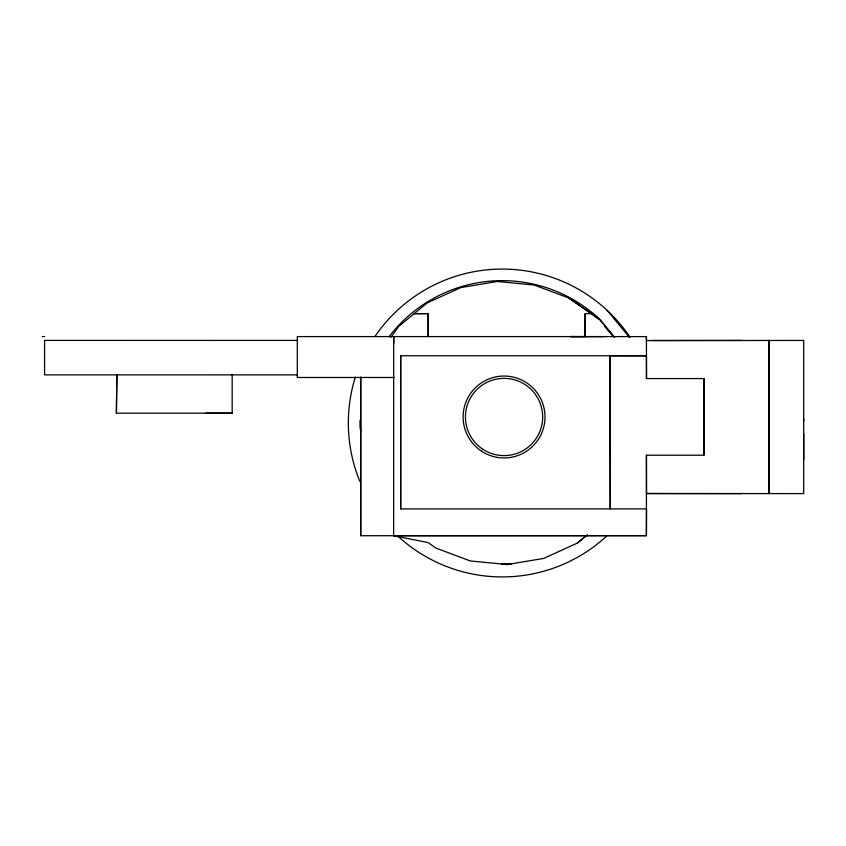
<?xml version="1.0" encoding="UTF-8"?>
<svg xmlns="http://www.w3.org/2000/svg" width="846" height="846" viewBox="0 0 846 846"><rect width="100%" height="100%" fill="white"/><g stroke="black" fill="none" stroke-linecap="round" stroke-linejoin="round"><path stroke-width="1.27" d="M360.724 377.475L360.724 535.719L646.418 535.655L646.556 508.911L400.676 508.922L400.676 371.341L400.687 355.754L609.818 355.754L610.23 508.911L610.23 355.754L646.439 355.785L646.492 378.585L646.418 336.613L297.306 336.592L297.295 377.475L394.416 377.475M586.32 535.666L577.31 543.09L543.671 558.423L507.209 564.525L470.408 560.983L435.775 548.039L428.161 542.603L393.654 535.708L393.697 336.602L393.813 343.19M400.687 508.911L400.687 355.754M603.917 336.613L570.236 336.571L585.146 336.613L585.146 313.633L591.46 313.633L599.306 318.9L614.545 337.395M646.439 378.574L703.925 378.564L703.957 455.222L646.439 455.233L646.418 535.655L393.697 535.708M646.429 336.602L646.429 340.557L803.7 340.441L803.7 493.599L646.418 493.535L742.143 493.599M803.7 459.79L803.7 433.787M803.7 421.097L803.7 419.246M599.306 318.9L598.831 319.428M391.011 337.173L398.678 326.429L427.209 302.91L460.848 287.577L497.311 281.475L534.101 285.017L568.734 297.961L599.296 318.953L613.91 336.602M597.889 318.72L591.491 313.58L599.19 319.037M577.31 543.09L587.494 534.693M501.911 564.028L509.905 564.071M507.05 564.525L511.809 563.753M116.399 413.176L116.854 374.884L116.399 413.176L232.174 413.176L232.174 374.884M428.15 313.612L414.191 313.633L428.15 313.633L428.192 336.592L428.15 313.633M297.306 340.42L44.574 340.409L44.574 374.873L297.295 374.884M651.663 340.515L742.143 340.441M610.241 355.764L646.429 355.775M205.959 413.176L232.185 413.186M42.3 336.581L44.574 336.581M646.439 455.233L646.534 493.588M703.872 378.564L703.883 455.222M504.925 564.314L507.188 564.525M568.734 297.961L591.333 313.813M604.456 326.144L612.483 335.746M607.227 310.419L629.456 337.395M360.734 430.413L360.1 427.854A142.244 142.244 0 0 1 360.047 420.187M609.818 355.754L610.029 360.28M585.146 313.633L585.157 336.592M360.724 377.052L360.724 535.708M389.139 336.655A142.244 142.244 0 0 1 599.254 318.847M606.571 536.184A153.919 153.919 0 0 1 397.292 535.581M359.857 481.437A153.919 153.919 0 0 1 355.331 377.136M375.074 336.306A153.919 153.919 0 0 1 629.974 337.099M768.887 340.441L768.898 493.599L768.951 340.441M481.511 451.172A40.946 40.946 0 0 0 544.94 419.426A40.946 40.946 0 0 0 485.731 380.372A40.946 40.946 0 0 0 481.511 451.172M482.802 449.226A38.609 38.609 0 0 0 542.603 419.288A38.609 38.609 0 0 0 486.778 382.455A38.609 38.609 0 0 0 482.802 449.226"/></g></svg>
